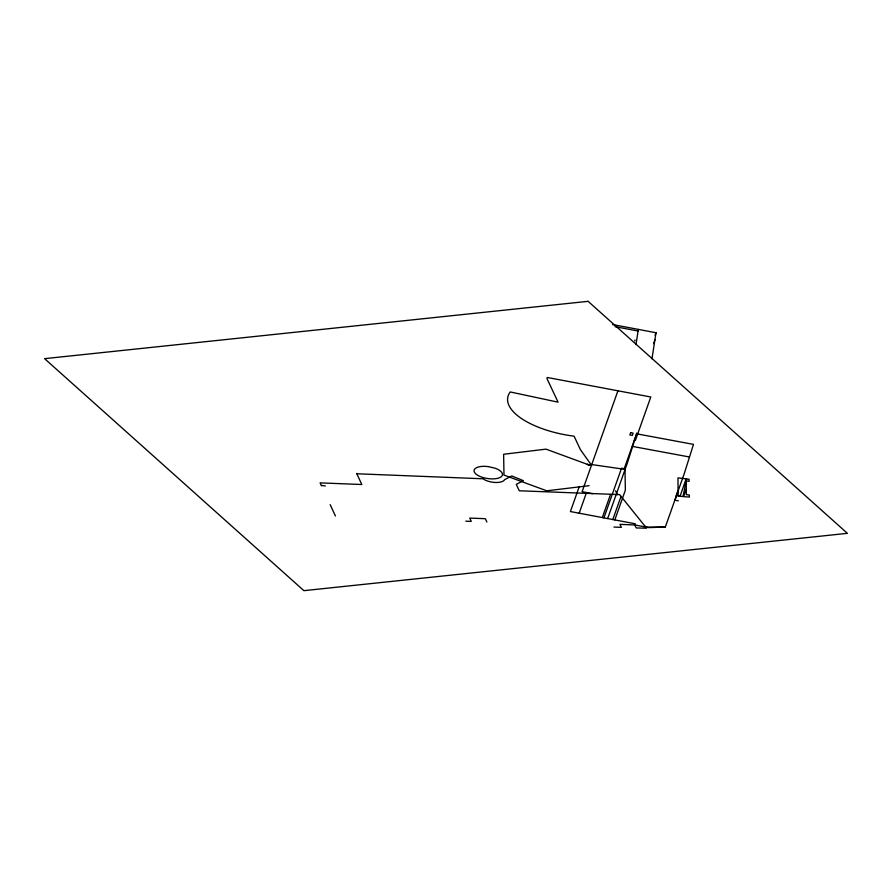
<?xml version="1.0" encoding="UTF-8"?>
<svg xmlns="http://www.w3.org/2000/svg" width="892" height="892" viewBox="0 0 892 892"><rect width="100%" height="100%" fill="white"/><g stroke="black" fill="none" stroke-linecap="round" stroke-linejoin="round"><path stroke-width="1.34" d="M325.335 485.962L321.477 485.482M635.974 344.591L638.326 329.393M636.721 433.021L636.598 433.813L693.485 444.372L684.164 473.942L665.298 527.083L648.93 527.607L634.792 524.953L619.973 524.362L621.356 527.362L613.908 527.06M651.974 358.762L655.999 332.727L612.603 324.543M678.344 500.836L674.854 500.178M678.165 490.856L674.787 500.579M678.176 496.108L689.371 497.1L689.338 495.038L686.405 494.681L686.193 480.966L689.103 481.323L689.081 479.272L677.953 477.878L678.176 496.108L680.016 496.331L686.126 478.904M683.038 496.309L686.561 478.959M579.153 486.898L570.401 511.551L635.216 523.76L634.792 524.953L636.174 527.952L646.6 528.198L619.606 494.603L519.255 490.778L516.278 484.345L523.381 480.677L511.74 475.96L504.638 479.64A12.009 4.984 8.8 0 1 495.361 482.472A12.009 4.984 8.8 0 1 483.051 478.781L356.833 473.763M588.709 464.676L587.148 464.386L591.496 465.211L580.458 449.735L574.091 436.188A67.279 27.897 8.8 0 1 510.246 391.956L558.08 402.169L546.93 378.476L547.287 377.483L650.803 396.985L635.394 440.392L634.335 440.191M634.714 340.945L635.059 339.952M617.922 390.796L582.097 491.704L592.689 493.7M579.176 513.201L586.189 493.443M655.085 335.325L655.999 332.727M653.535 343.654L654.918 339.763M602.312 517.561L610.529 494.402M603.917 517.873L621.557 468.2L624.21 468.701L636.598 433.824L627.288 463.227L607.642 518.575M612.815 519.545L621.033 496.387M614.811 519.924L625.359 490.21L625.002 469.382L591.731 464.554M644.604 526.793L644.871 526.046M676.002 496.476L677.842 491.291M683.751 496.398L686.316 489.15M589.121 485.694L546.74 490.812L503.991 475.09L503.623 454.262L546.004 449.144L588.753 464.866L591.496 465.211M646.611 527.172L665.298 527.083M465.769 521.184L471.277 521.396L469.738 518.085L485.348 518.698L486.887 522.021M632.35 446.39L689.248 456.949M615.056 326.684L638.081 331.021M615.558 490.834L617.342 494.681M356.677 473.407L361.817 484.523L320.105 482.873L321.432 485.75M330.174 504.649L335.437 516M630.655 432.665L629.841 434.939L632.317 435.407L633.13 433.122L630.655 432.665M588.096 301.329L44.6 358.662L303.904 590.671L847.4 533.338L588.096 301.329M488.169 466.572L484.49 466.315A14.372 5.965 8.8 0 0 476.005 474.087A14.372 5.965 8.8 0 0 498.416 478.123A14.372 5.965 8.8 0 0 495.294 468.267L488.169 466.572"/></g></svg>
